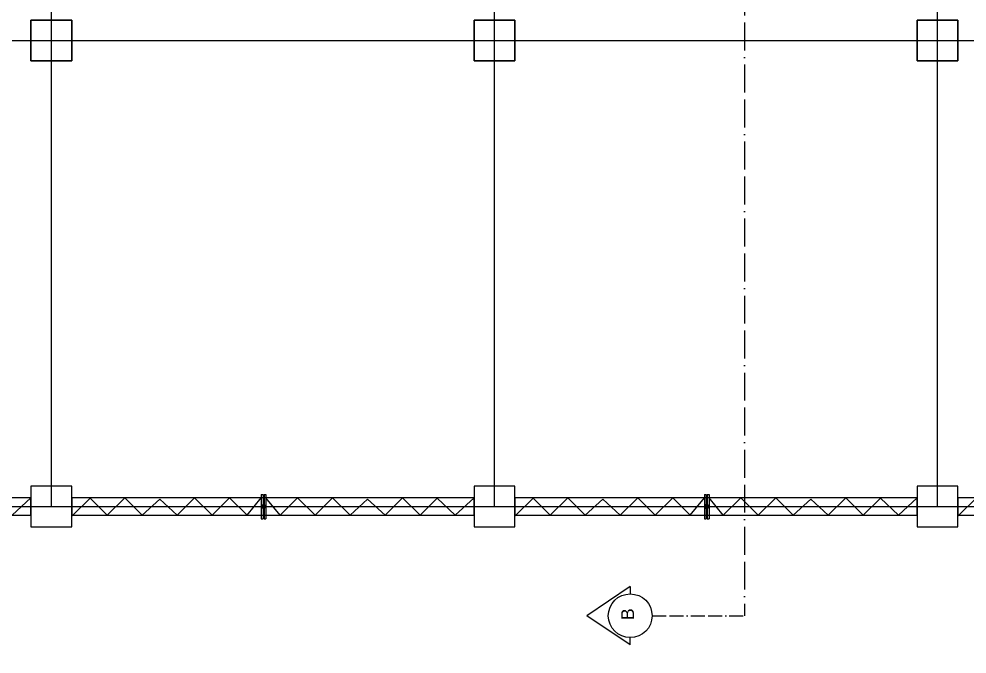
# Model space of a CAD drawing. Header units: centimetres. Extents: x -377343 to 693706, y 194584 to 813780.
# Drawn here: x 199229 to 200042, y 498142 to 498688 of the extents above; entities that cross this region are included whole.
import ezdxf

# ---------------------------------------------------------------- set-up
doc = ezdxf.new("R2010")
doc.units = ezdxf.units.CM
doc.linetypes.add('ACAD_ISO11W100', pattern=[33, 12, -3, 12, -3, 0, -3])
for name, color, linetype in [('KOLOM', 11, 'Continuous'), ('Layer1', 7, 'Continuous'), ('pintu', 235, 'Continuous'), ('PIPA', 11, 'Continuous')]:
    doc.layers.add(name, color=color, linetype=linetype)
doc.styles.get("Standard").update_dxf_attribs({"font": 'arial.ttf'})

msp = doc.modelspace()

# ---------------------------------------------------------------- linework, layer by layer
at = {"layer": 'KOLOM'}
for points in [[(199274.23, 498651.527), (199239.23, 498651.527), (199239.23, 498686.527), (199274.23, 498686.527)], [(199239.23, 498651.527), (199274.23, 498651.527), (199274.23, 498686.527), (199239.23, 498686.527)], [(199654.23, 498651.527), (199619.23, 498651.527), (199619.23, 498686.527), (199654.23, 498686.527)], [(199619.23, 498651.527), (199654.23, 498651.527), (199654.23, 498686.527), (199619.23, 498686.527)], [(200034.23, 498651.527), (199999.23, 498651.527), (199999.23, 498686.527), (200034.23, 498686.527)], [(199999.23, 498651.527), (200034.23, 498651.527), (200034.23, 498686.527), (199999.23, 498686.527)], [(199239.23, 498251.527), (199274.23, 498251.527), (199274.23, 498286.527), (199239.23, 498286.527)], [(199619.23, 498251.527), (199654.23, 498251.527), (199654.23, 498286.527), (199619.23, 498286.527)], [(199999.23, 498251.527), (200034.23, 498251.527), (200034.23, 498286.527), (199999.23, 498286.527)]]:
    msp.add_lwpolyline(points, close=True, dxfattribs=at)
at = {"layer": 'Layer1', "linetype": 'ACAD_ISO11W100', "ltscale": 2}
msp.add_line((199851.227, 500499.125), (199851.227, 498175.309), dxfattribs=at)
at = {"layer": 'Layer1'}
for p, q in [((198859.23, 498269.027), (200794.23, 498269.027)), ((199753.169, 498200.348), (199715.883, 498175.309)), ((199753.169, 498200.348), (199753.169, 498194.088)), ((199753.169, 498150.27), (199715.883, 498175.309)), ((199753.169, 498150.27), (199753.169, 498156.529))]:
    msp.add_line(p, q, dxfattribs=at)
at = {"layer": 'Layer1', "linetype": 'ACAD_ISO11W100'}
msp.add_line((199771.949, 498175.309), (199851.227, 498175.309), dxfattribs=at)
at = {"layer": 'Layer1'}
msp.add_circle((199753.169, 498175.309), 18.779, dxfattribs=at)
at = {"layer": 'pintu'}
for p, q in [((199256.73, 498269.027), (199256.73, 500286.527)), ((199636.73, 498269.027), (199636.73, 500286.527)), ((200016.73, 498269.027), (200016.73, 500286.527)), ((198859.23, 498669.027), (200794.23, 498669.027)), ((199223.137, 498261.527), (199239.23, 498276.527)), ((199289.864, 498276.385), (199274.23, 498260.796)), ((199436.796, 498279.527), (199436.796, 498258.527)), ((199436.796, 498279.527), (199438.296, 498279.527)), ((199438.296, 498279.527), (199438.296, 498258.527)), ((199439.296, 498279.527), (199439.296, 498258.527)), ((199439.296, 498279.527), (199439.296, 498258.527)), ((199439.296, 498279.527), (199440.796, 498279.527)), ((199440.796, 498279.527), (199440.796, 498258.527)), ((199587.728, 498276.385), (199603.137, 498261.527)), ((199603.137, 498261.527), (199619.23, 498276.527)), ((199669.864, 498276.385), (199654.23, 498260.796)), ((199816.796, 498279.527), (199816.796, 498258.527)), ((199816.796, 498279.527), (199818.296, 498279.527)), ((199818.296, 498279.527), (199818.296, 498258.527)), ((199819.296, 498279.527), (199819.296, 498258.527)), ((199819.296, 498279.527), (199819.296, 498258.527)), ((199819.296, 498279.527), (199820.796, 498279.527)), ((199820.796, 498279.527), (199820.796, 498258.527)), ((199967.728, 498276.385), (199983.137, 498261.527)), ((199983.137, 498261.527), (199999.23, 498276.527)), ((200049.864, 498276.385), (200034.23, 498260.796)), ((199438.296, 498269.027), (199439.296, 498269.027)), ((199818.296, 498269.027), (199819.296, 498269.027)), ((199436.796, 498258.527), (199438.296, 498258.527)), ((199439.296, 498258.527), (199440.796, 498258.527)), ((199816.796, 498258.527), (199818.296, 498258.527)), ((199819.296, 498258.527), (199820.796, 498258.527))]:
    msp.add_line(p, q, dxfattribs=at)
for points in [[(198894.23, 498261.527), (199239.23, 498261.527), (199239.23, 498276.527), (198894.23, 498276.527)], [(199274.23, 498261.527), (199619.23, 498261.527), (199619.23, 498276.527), (199274.23, 498276.527)], [(199654.23, 498261.527), (199999.23, 498261.527), (199999.23, 498276.527), (199654.23, 498276.527)], [(200034.23, 498261.527), (200379.23, 498261.527), (200379.23, 498276.527), (200034.23, 498276.527)], [(199438.296, 498270.414), (199437.664, 498270.414), (199437.664, 498267.64), (199438.296, 498267.64)], [(199439.296, 498270.414), (199439.929, 498270.414), (199439.929, 498267.64), (199439.296, 498267.64)], [(199818.296, 498270.414), (199817.664, 498270.414), (199817.664, 498267.64), (199818.296, 498267.64)], [(199819.296, 498270.414), (199819.929, 498270.414), (199819.929, 498267.64), (199819.296, 498267.64)]]:
    msp.add_lwpolyline(points, close=True, dxfattribs=at)
for points in [[(199289.864, 498276.385), (199304.63, 498261.527), (199319.63, 498276.527), (199334.63, 498261.527), (199349.63, 498275.444), (199364.63, 498261.527), (199379.63, 498276.527), (199394.63, 498261.527), (199409.63, 498276.527), (199424.63, 498261.527), (199436.796, 498276.527)], [(199587.728, 498276.385), (199572.963, 498261.527), (199557.963, 498276.527), (199542.963, 498261.527), (199527.963, 498275.444), (199512.963, 498261.527), (199497.963, 498276.527), (199482.963, 498261.527), (199467.963, 498276.527), (199452.963, 498261.527), (199440.796, 498276.527)], [(199669.864, 498276.385), (199684.63, 498261.527), (199699.63, 498276.527), (199714.63, 498261.527), (199729.63, 498275.444), (199744.63, 498261.527), (199759.63, 498276.527), (199774.63, 498261.527), (199789.63, 498276.527), (199804.63, 498261.527), (199816.796, 498276.527)], [(199967.728, 498276.385), (199952.963, 498261.527), (199937.963, 498276.527), (199922.963, 498261.527), (199907.963, 498275.444), (199892.963, 498261.527), (199877.963, 498276.527), (199862.963, 498261.527), (199847.963, 498276.527), (199832.963, 498261.527), (199820.796, 498276.527)]]:
    msp.add_lwpolyline(points, dxfattribs=at)
at = {"layer": 'PIPA', "lineweight": 35, "extrusion": (0, 0.816497, 0.57735), "elevation": 193451.324}
msp.add_lwpolyline([(-421704.212, -325591.681), (-159560.265, -63447.734), (377343.333, -600351.331), (-158232.47, -1135927.133), (-693706.405, -600453.199), (-454216.825, -360963.619)], dxfattribs=at)

# ---------------------------------------------------------------- texts
at = {"layer": 'Layer1', "insert": (199745.462, 498171.546), "char_height": 9.38962, "attachment_point": 1, "rotation": 90}
msp.add_mtext_dynamic_manual_height_columns('{\\H1.1667x;B}         ', width=1928.80525, gutter_width=7.825, heights=[0], dxfattribs=at)

doc.saveas('drawing.dxf')
